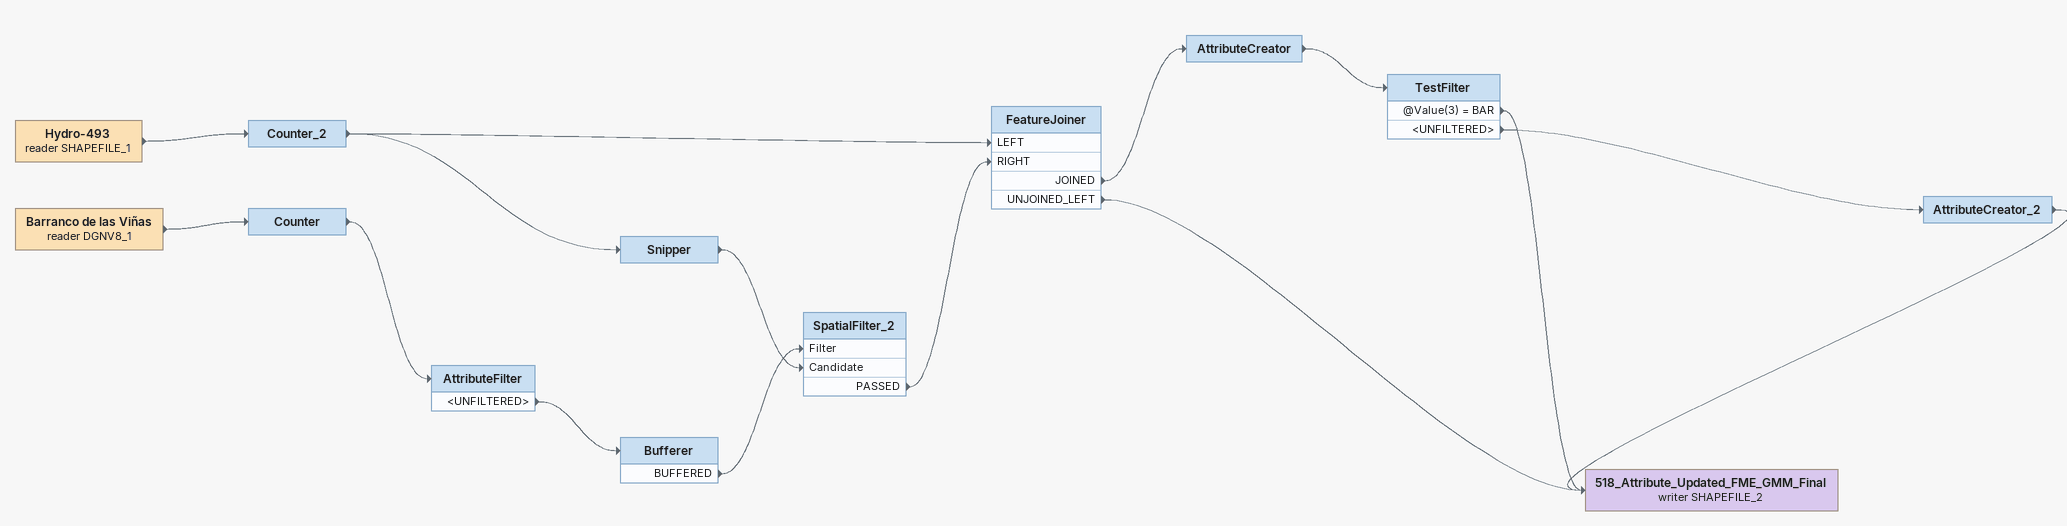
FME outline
Hydro-493 (reader SHAPEFILE_1)
    -> Counter_2
Counter_2
    -> Snipper
    -> FeatureJoiner [LEFT]
Snipper
    -> SpatialFilter_2 [Candidate]
Barranco de las Viñas (reader DGNV8_1)
    -> Counter
Counter
    -> AttributeFilter
AttributeFilter
    <UNFILTERED> -> Bufferer
Bufferer
    BUFFERED -> SpatialFilter_2 [Filter]
SpatialFilter_2
    PASSED -> FeatureJoiner [RIGHT]
FeatureJoiner
    JOINED -> AttributeCreator
    UNJOINED_LEFT -> 518_Attribute_Updated_FME_GMM_Final (writer SHAPEFILE_2)
AttributeCreator
    -> TestFilter
TestFilter
    @Value(3) = BAR -> 518_Attribute_Updated_FME_GMM_Final (writer SHAPEFILE_2)
    <UNFILTERED> -> AttributeCreator_2
AttributeCreator_2
    -> 518_Attribute_Updated_FME_GMM_Final (writer SHAPEFILE_2)
518_Attribute_Updated_FME_GMM_Final (writer SHAPEFILE_2)
